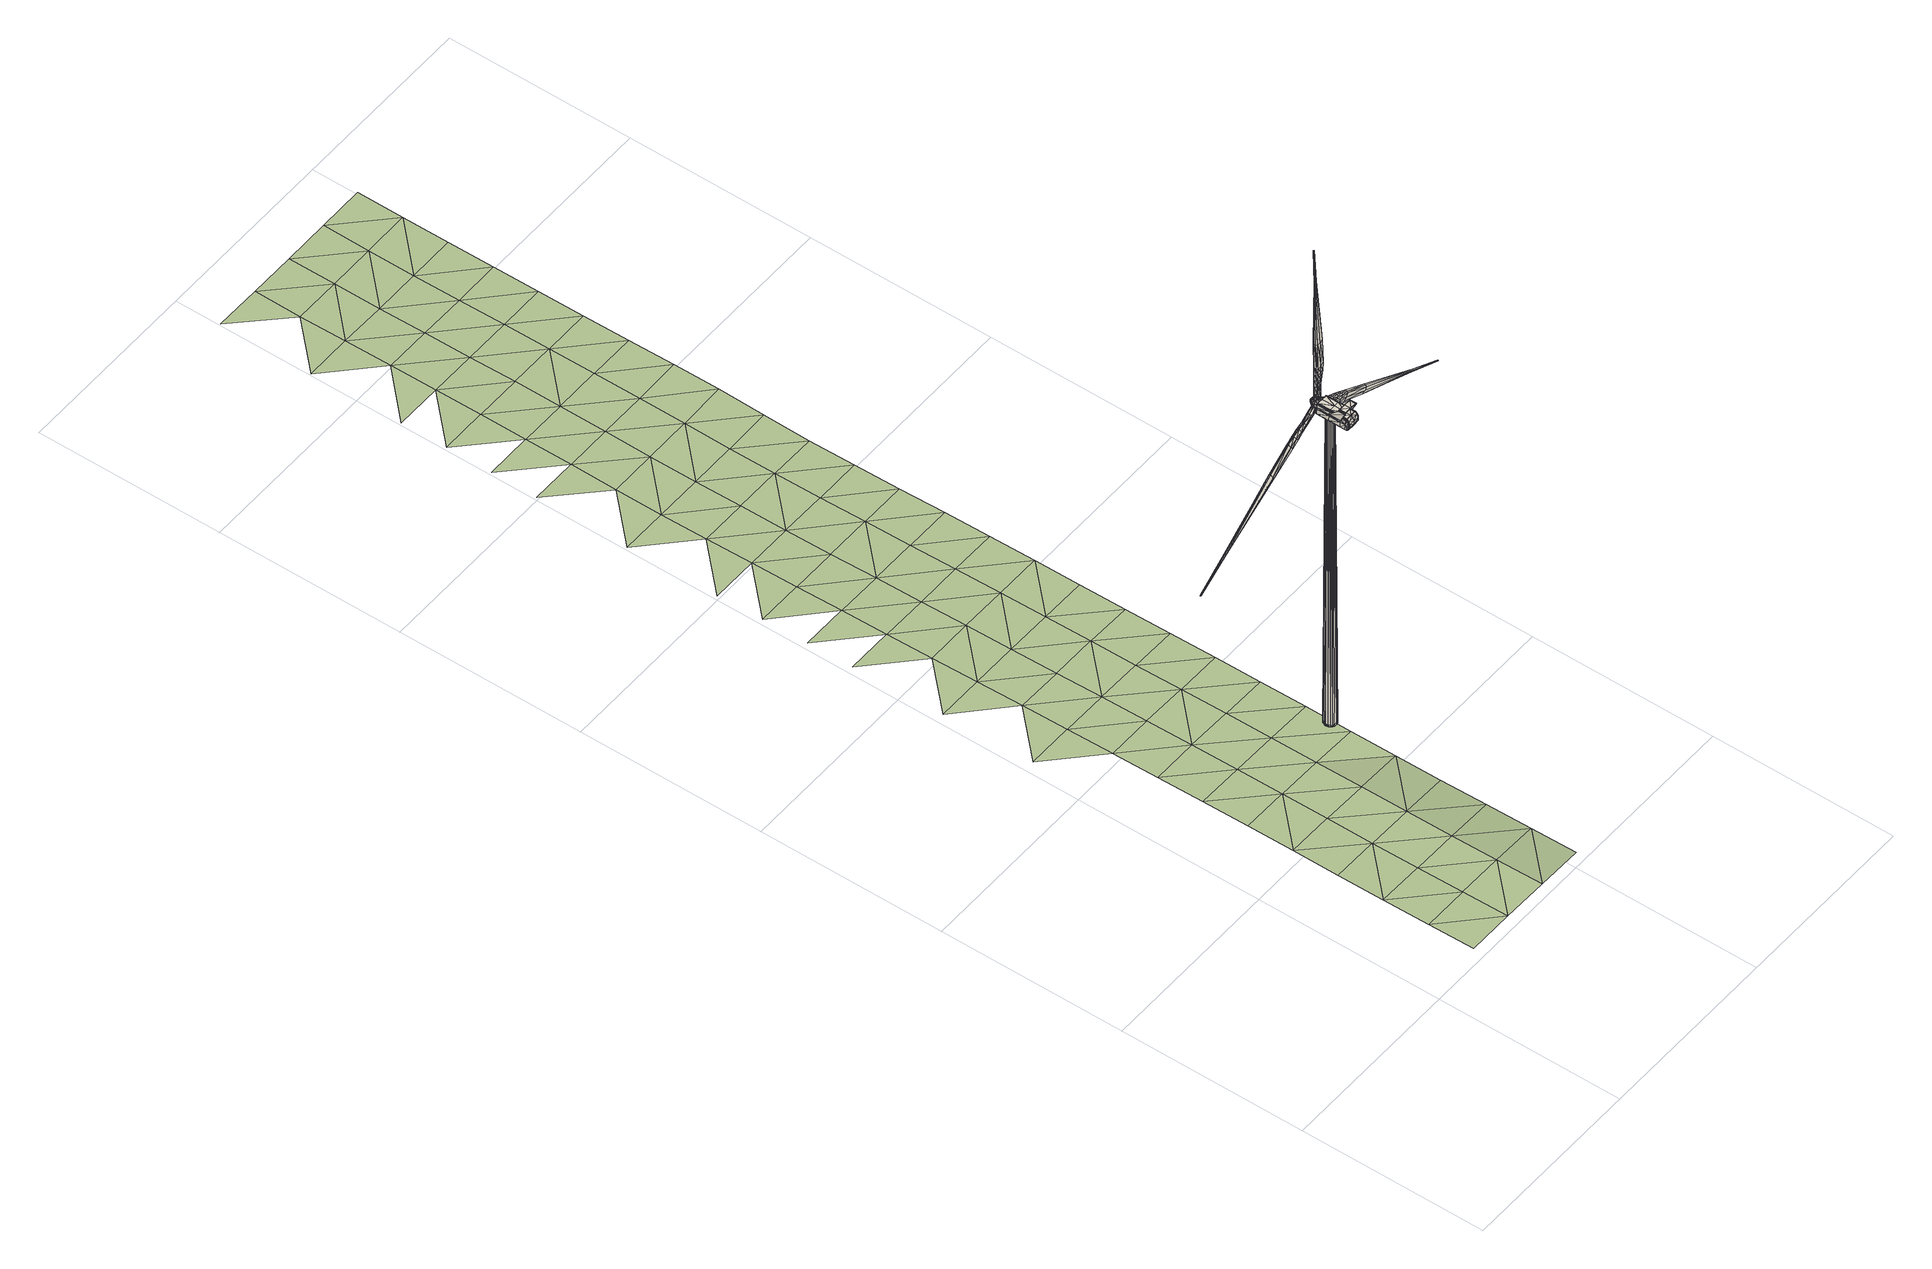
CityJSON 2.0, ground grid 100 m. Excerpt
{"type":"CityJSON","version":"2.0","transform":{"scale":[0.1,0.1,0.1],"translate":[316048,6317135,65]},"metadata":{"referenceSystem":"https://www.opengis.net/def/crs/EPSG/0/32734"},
"CityObjects":{
"otherconstruction1":{"type":"OtherConstruction","attributes":{"class":"wind_turbine","X":316149.06,"Y":6317271.94,"lat":-33.26,"lon":19.03,"manufacturer":"Vestas","model":"V100-2.0","rated_power_kw":2000,"rated_power_mw":2,"rotor_diameter_m":100,"rotor_radius_m":50,"swept_area_m2":7854,"blade_count":3,"blade_length_m":50,"hub_height_m":95,"tower_type":"steel_tube","tower_shape":"conical","cut_in_ms":3,"rated_ms":12,"cut_out_ms":22,"iec_class":"llb","generator_type":"DFIG","gearbox_type":"spur_planetary","gearbox_stages":3,"onshore":true,"offshore":false,"ground_height":71.82},"geometry":[{"type":"CompositeSurface","lod":"2","boundaries":[[[0,1,2]],[[1,3,2]],[[3,4,2]],[[5,6,7]],[[5,7,8]],[[9,8,7]],[[9,7,10]],[[2,9,10]],[[2,10,0]],[[11,12,13]],[[11,13,14]],[[15,16,17]],[[15,17,18]],[[19,20,21]],[[19,21,22]],[[23,24,25]],[[23,25,26]],[[27,5,28]],[[27,28,29]],[[30,27,31]],[[30,31,32]],[[33,34,35]],[[33,35,36]],[[37,2,4]],[[38,30,32]],[[38,32,39]],[[40,41,2]],[[40,2,37]],[[22,21,42]],[[22,42,39]],[[43,25,42]],[[43,42,21]],[[38,19,44]],[[38,44,30]],[[45,46,47]],[[45,47,48]],[[24,49,42]],[[24,42,25]],[[26,50,51]],[[26,51,35]],[[19,38,49]],[[19,49,20]],[[52,20,49]],[[52,49,24]],[[5,27,53]],[[5,53,54]],[[27,55,53]],[[27,30,44]],[[27,44,55]],[[56,31,29]],[[56,29,57]],[[24,23,58]],[[24,58,52]],[[28,59,57]],[[28,57,29]],[[60,14,13]],[[60,13,61]],[[49,38,39]],[[49,39,42]],[[29,31,27]],[[62,56,55]],[[62,55,44]],[[39,32,62]],[[39,62,22]],[[20,52,43]],[[20,43,21]],[[23,34,63]],[[23,63,58]],[[44,19,22]],[[44,22,62]],[[62,32,31]],[[62,31,56]],[[34,23,26]],[[34,26,35]],[[53,55,56]],[[53,56,57]],[[52,58,50]],[[52,50,43]],[[25,43,50]],[[25,50,26]],[[54,53,57]],[[54,57,59]],[[18,17,12]],[[18,12,11]],[[58,63,51]],[[58,51,50]],[[64,65,66]],[[64,66,67]],[[67,66,68]],[[67,68,69]],[[70,71,72]],[[70,72,73]],[[73,72,74]],[[73,74,75]],[[76,77,78]],[[76,78,79]],[[79,78,80]],[[79,80,81]],[[65,70,73]],[[65,73,66]],[[66,73,75]],[[66,75,68]],[[81,64,67]],[[81,67,79]],[[79,67,69]],[[79,69,76]],[[82,83,84]],[[82,84,85]],[[85,84,86]],[[85,86,87]],[[88,89,90]],[[88,90,91]],[[91,90,92]],[[91,92,93]],[[94,40,37]],[[94,37,95]],[[46,96,97]],[[46,97,47]],[[6,98,77]],[[6,77,7]],[[81,80,99]],[[81,99,61]],[[10,7,77]],[[10,77,76]],[[100,101,99]],[[100,99,80]],[[65,64,13]],[[65,13,12]],[[61,13,64]],[[61,64,81]],[[1,0,69]],[[1,69,68]],[[76,69,0]],[[76,0,10]],[[70,65,12]],[[70,12,17]],[[3,1,68]],[[3,68,75]],[[71,70,17]],[[71,17,16]],[[4,3,75]],[[4,75,74]],[[101,102,103]],[[101,103,99]],[[99,103,60]],[[99,60,61]],[[63,104,105]],[[63,105,51]],[[51,105,36]],[[51,36,35]],[[63,34,33]],[[63,33,104]],[[106,107,108]],[[108,107,109]],[[109,107,110]],[[111,112,113]],[[111,113,114]],[[115,116,113]],[[115,113,112]],[[107,106,116]],[[107,116,115]],[[11,14,117]],[[11,117,118]],[[15,18,119]],[[15,119,120]],[[121,122,123]],[[121,123,124]],[[125,126,127]],[[125,127,128]],[[129,130,131]],[[129,131,111]],[[132,133,134]],[[132,134,129]],[[33,36,135]],[[33,135,136]],[[137,110,107]],[[138,139,133]],[[138,133,132]],[[140,137,107]],[[140,107,141]],[[122,142,123]],[[122,139,142]],[[143,123,142]],[[143,142,127]],[[138,132,144]],[[138,144,121]],[[45,48,145]],[[45,145,146]],[[128,127,142]],[[128,142,147]],[[126,135,148]],[[126,148,149]],[[121,147,138]],[[121,124,147]],[[150,128,147]],[[150,147,124]],[[111,151,152]],[[111,152,129]],[[129,152,153]],[[129,144,132]],[[129,153,144]],[[154,155,130]],[[154,130,134]],[[128,150,156]],[[128,156,125]],[[131,130,155]],[[131,155,157]],[[60,158,117]],[[60,117,14]],[[147,142,139]],[[147,139,138]],[[130,129,134]],[[159,153,154]],[[159,144,153]],[[139,122,159]],[[139,159,133]],[[124,123,143]],[[124,143,150]],[[125,156,160]],[[125,160,136]],[[144,159,122]],[[144,122,121]],[[159,154,134]],[[159,134,133]],[[136,135,126]],[[136,126,125]],[[152,155,154]],[[152,154,153]],[[150,143,149]],[[150,149,156]],[[127,126,149]],[[127,149,143]],[[151,157,155]],[[151,155,152]],[[18,11,118]],[[18,118,119]],[[156,149,148]],[[156,148,160]],[[161,162,163]],[[161,163,164]],[[162,165,166]],[[162,166,163]],[[167,168,169]],[[167,169,170]],[[168,171,172]],[[168,172,169]],[[173,174,175]],[[173,175,176]],[[174,177,178]],[[174,178,175]],[[164,163,168]],[[164,168,167]],[[163,166,171]],[[163,171,168]],[[177,174,162]],[[177,162,161]],[[174,173,165]],[[174,165,162]],[[179,180,181]],[[179,181,182]],[[180,183,184]],[[180,184,181]],[[185,186,187]],[[185,187,188]],[[186,189,190]],[[186,190,187]],[[191,192,137]],[[191,137,140]],[[146,145,193]],[[146,193,194]],[[114,113,176]],[[114,176,195]],[[177,158,196]],[[177,196,178]],[[116,173,176]],[[116,176,113]],[[197,178,196]],[[197,196,198]],[[164,118,117]],[[164,117,161]],[[158,177,161]],[[158,161,117]],[[108,166,165]],[[108,165,106]],[[173,116,106]],[[173,106,165]],[[167,119,118]],[[167,118,164]],[[109,171,166]],[[109,166,108]],[[170,120,119]],[[170,119,167]],[[110,172,171]],[[110,171,109]],[[198,196,103]],[[198,103,102]],[[196,158,60]],[[196,60,103]],[[160,148,105]],[[160,105,104]],[[148,135,36]],[[148,36,105]],[[160,104,33]],[[160,33,136]],[[199,200,201]],[[199,201,202]],[[202,201,203]],[[202,203,204]],[[204,203,205]],[[204,205,206]],[[200,207,208]],[[200,208,201]],[[201,208,209]],[[201,209,203]],[[203,209,210]],[[203,210,205]],[[211,212,213]],[[211,213,214]],[[214,213,215]],[[214,215,216]],[[216,215,217]],[[216,217,218]],[[206,211,214]],[[206,214,204]],[[204,214,216]],[[204,216,202]],[[202,216,218]],[[202,218,199]],[[219,210,209]],[[219,209,220]],[[220,209,208]],[[220,208,221]],[[221,208,207]],[[221,207,222]],[[223,224,225]],[[223,225,226]],[[226,225,227]],[[226,227,228]],[[228,227,229]],[[228,229,230]],[[224,231,232]],[[224,232,225]],[[225,232,233]],[[225,233,227]],[[227,233,234]],[[227,234,229]],[[235,217,215]],[[235,215,236]],[[236,215,213]],[[236,213,237]],[[237,213,212]],[[237,212,238]],[[230,235,236]],[[230,236,228]],[[228,236,237]],[[228,237,226]],[[226,237,238]],[[226,238,223]],[[239,234,233]],[[239,233,240]],[[240,233,232]],[[240,232,241]],[[241,232,231]],[[241,231,242]],[[97,199,218]],[[97,218,47]],[[15,212,211]],[[15,211,16]],[[48,47,218]],[[48,218,217]],[[206,71,16]],[[206,16,211]],[[37,222,207]],[[37,207,95]],[[222,37,4]],[[4,219,220]],[[220,221,222]],[[4,220,222]],[[219,4,74]],[[219,74,210]],[[71,206,205]],[[71,205,72]],[[243,200,199]],[[243,199,97]],[[95,207,200]],[[95,200,243]],[[72,205,210]],[[72,210,74]],[[48,217,235]],[[48,235,145]],[[15,120,238]],[[15,238,212]],[[193,145,235]],[[193,235,230]],[[223,238,120]],[[223,120,170]],[[137,192,234]],[[137,234,239]],[[110,137,239]],[[239,240,241]],[[241,242,110]],[[239,241,110]],[[242,231,172]],[[242,172,110]],[[170,169,224]],[[170,224,223]],[[244,193,230]],[[244,230,229]],[[192,244,229]],[[192,229,234]],[[169,172,231]],[[169,231,224]],[[245,246,247]],[[245,247,248]],[[249,250,251]],[[249,251,252]],[[245,248,253]],[[245,253,254]],[[255,256,257]],[[255,257,258]],[[259,260,86]],[[259,86,84]],[[261,259,84]],[[261,84,83]],[[247,262,90]],[[247,90,89]],[[262,263,92]],[[262,92,90]],[[248,247,89]],[[248,89,253]],[[260,249,252]],[[260,252,86]],[[256,261,83]],[[256,83,257]],[[263,264,265]],[[263,265,92]],[[264,266,267]],[[264,267,265]],[[268,269,270]],[[268,270,271]],[[272,268,271]],[[272,271,273]],[[274,255,258]],[[274,258,275]],[[276,277,181]],[[276,181,184]],[[277,278,182]],[[277,182,181]],[[279,280,188]],[[279,188,187]],[[281,279,187]],[[281,187,190]],[[280,282,283]],[[280,283,188]],[[269,276,184]],[[269,184,270]],[[278,274,275]],[[278,275,182]],[[284,281,190]],[[284,190,285]],[[266,284,285]],[[266,285,267]],[[246,286,262]],[[246,262,247]],[[286,287,263]],[[286,263,262]],[[287,288,264]],[[287,264,263]],[[288,289,266]],[[288,266,264]],[[289,290,284]],[[289,284,266]],[[290,291,281]],[[290,281,284]],[[291,292,279]],[[291,279,281]],[[292,293,280]],[[292,280,279]],[[293,294,282]],[[293,282,280]],[[249,260,295]],[[249,295,250]],[[260,259,296]],[[260,296,295]],[[259,261,297]],[[259,297,296]],[[261,256,298]],[[261,298,297]],[[256,255,299]],[[256,299,298]],[[255,274,300]],[[255,300,299]],[[274,278,301]],[[274,301,300]],[[278,277,302]],[[278,302,301]],[[277,276,303]],[[277,303,302]],[[276,269,268]],[[276,268,303]],[[303,268,272]],[[303,272,304]],[[302,303,304]],[[302,304,305]],[[301,302,305]],[[301,305,306]],[[300,301,306]],[[300,306,307]],[[299,300,307]],[[299,307,308]],[[298,299,308]],[[298,308,309]],[[297,298,309]],[[297,309,310]],[[296,297,310]],[[296,310,311]],[[295,296,311]],[[295,311,312]],[[294,272,273]],[[294,273,313]],[[250,314,315]],[[250,315,251]],[[250,295,312]],[[250,312,314]],[[141,107,316]],[[141,316,131]],[[41,28,317]],[[41,317,2]],[[282,294,313]],[[282,313,283]],[[304,272,294]],[[304,294,293]],[[305,304,293]],[[305,293,292]],[[306,305,292]],[[306,292,291]],[[307,306,291]],[[307,291,290]],[[308,307,290]],[[308,290,289]],[[309,308,289]],[[309,289,288]],[[310,309,288]],[[310,288,287]],[[311,310,287]],[[311,287,286]],[[312,311,286]],[[312,286,246]],[[314,245,254]],[[314,254,315]],[[314,312,246]],[[314,246,245]],[[107,115,112]],[[107,112,316]],[[131,316,112]],[[131,112,111]],[[2,317,8]],[[2,8,9]],[[28,5,8]],[[28,8,317]],[[318,59,28]],[[318,28,41]],[[319,141,131]],[[319,131,157]],[[320,198,102]],[[320,102,321]],[[189,197,198]],[[189,198,320]],[[322,114,195]],[[322,195,185]],[[323,146,194]],[[323,194,179]],[[183,191,140]],[[183,140,324]],[[175,178,197]],[[175,197,325]],[[176,175,325]],[[176,325,195]],[[244,192,191]],[[244,191,326]],[[193,244,326]],[[193,326,194]],[[327,45,146]],[[327,146,323]],[[324,140,141]],[[324,141,319]],[[151,111,114]],[[151,114,322]],[[328,321,102]],[[328,102,101]],[[93,328,101]],[[93,101,100]],[[329,88,98]],[[329,98,6]],[[330,82,96]],[[330,96,46]],[[87,331,40]],[[87,40,94]],[[78,332,100]],[[78,100,80]],[[77,98,332]],[[77,332,78]],[[243,333,94]],[[243,94,95]],[[97,96,333]],[[97,333,243]],[[327,330,46]],[[327,46,45]],[[331,318,41]],[[331,41,40]],[[54,329,6]],[[54,6,5]],[[254,253,329]],[[254,329,54]],[[252,251,318]],[[252,318,331]],[[258,257,330]],[[258,330,327]],[[86,252,331]],[[86,331,87]],[[257,83,82]],[[257,82,330]],[[253,89,88]],[[253,88,329]],[[92,265,328]],[[92,328,93]],[[265,267,321]],[[265,321,328]],[[313,151,322]],[[313,322,283]],[[270,324,319]],[[270,319,271]],[[258,327,323]],[[258,323,275]],[[184,183,324]],[[184,324,270]],[[275,323,179]],[[275,179,182]],[[283,322,185]],[[283,185,188]],[[190,189,320]],[[190,320,285]],[[285,320,321]],[[285,321,267]],[[271,319,157]],[[271,157,273]],[[251,315,59]],[[251,59,318]],[[273,157,151]],[[273,151,313]],[[315,254,54]],[[315,54,59]],[[325,197,189]],[[325,189,186]],[[195,325,186]],[[195,186,185]],[[326,191,183]],[[326,183,180]],[[194,326,180]],[[194,180,179]],[[332,91,93]],[[332,93,100]],[[98,88,91]],[[98,91,332]],[[333,85,87]],[[333,87,94]],[[96,82,85]],[[96,85,333]],[[334,335,336]],[[334,336,337]],[[338,339,340]],[[338,340,341]],[[342,343,344]],[[342,344,345]],[[346,347,348]],[[346,348,349]],[[350,351,337]],[[350,337,352]],[[353,354,355]],[[353,355,356]],[[357,358,359]],[[357,359,339]],[[360,361,362]],[[360,362,363]],[[364,365,366]],[[364,366,367]],[[368,345,369]],[[368,369,370]],[[367,366,371]],[[367,371,372]],[[373,374,375]],[[373,375,376]],[[377,360,363]],[[377,363,378]],[[374,379,380]],[[374,380,375]],[[344,381,346]],[[344,346,382]],[[381,383,347]],[[381,347,346]],[[384,373,376]],[[384,376,385]],[[379,367,372]],[[379,372,380]],[[361,368,370]],[[361,370,362]],[[383,384,385]],[[383,385,347]],[[386,387,388]],[[386,388,389]],[[345,344,382]],[[345,382,369]],[[366,386,389]],[[366,389,371]],[[387,377,378]],[[387,378,388]],[[390,391,392]],[[390,392,393]],[[394,395,396]],[[394,396,397]],[[337,336,398]],[[337,398,352]],[[399,400,401]],[[399,401,402]],[[403,404,349]],[[403,349,405]],[[406,407,408]],[[406,408,409]],[[405,349,348]],[[405,348,410]],[[410,348,400]],[[410,400,399]],[[352,398,404]],[[352,404,403]],[[411,412,413]],[[411,413,414]],[[415,342,345]],[[415,345,368]],[[416,417,383]],[[416,383,381]],[[409,408,391]],[[409,391,390]],[[371,389,395]],[[371,395,392]],[[388,378,412]],[[388,412,396]],[[372,371,392]],[[372,392,391]],[[382,346,349]],[[382,349,404]],[[389,388,396]],[[389,396,395]],[[347,385,400]],[[347,400,348]],[[363,362,335]],[[363,335,413]],[[380,372,391]],[[380,391,408]],[[370,369,398]],[[370,398,336]],[[369,382,404]],[[369,404,398]],[[376,375,407]],[[376,407,401]],[[375,380,408]],[[375,408,407]],[[378,363,413]],[[378,413,412]],[[385,376,401]],[[385,401,400]],[[362,370,336]],[[362,336,335]],[[339,359,418]],[[339,418,340]],[[354,353,410]],[[354,410,399]],[[419,420,393]],[[419,393,394]],[[421,422,423]],[[421,423,424]],[[425,426,397]],[[425,397,411]],[[351,427,334]],[[351,334,337]],[[428,429,430]],[[428,430,431]],[[432,433,403]],[[432,403,405]],[[433,350,352]],[[433,352,403]],[[434,435,409]],[[434,409,390]],[[420,434,390]],[[420,390,393]],[[427,436,414]],[[427,414,334]],[[436,425,411]],[[436,411,414]],[[353,432,405]],[[353,405,410]],[[426,419,394]],[[426,394,397]],[[437,438,439]],[[437,439,440]],[[441,442,443]],[[441,443,444]],[[445,441,444]],[[445,444,446]],[[358,445,446]],[[358,446,359]],[[447,448,429]],[[447,429,428]],[[448,449,338]],[[448,338,429]],[[450,447,428]],[[450,428,451]],[[442,452,453]],[[442,453,443]],[[454,455,422]],[[454,422,421]],[[449,357,339]],[[449,339,338]],[[452,437,440]],[[452,440,453]],[[456,457,458]],[[456,458,459]],[[438,454,421]],[[438,421,439]],[[455,456,459]],[[455,459,422]],[[457,450,451]],[[457,451,458]],[[435,460,406]],[[435,406,409]],[[439,421,424]],[[439,424,461]],[[444,443,462]],[[444,462,463]],[[459,458,464]],[[459,464,465]],[[443,453,355]],[[443,355,462]],[[429,338,341]],[[429,341,430]],[[440,439,461]],[[440,461,356]],[[451,428,431]],[[451,431,466]],[[446,444,463]],[[446,463,467]],[[422,459,465]],[[422,465,423]],[[460,468,402]],[[460,402,406]],[[458,451,466]],[[458,466,464]],[[453,440,356]],[[453,356,355]],[[359,446,467]],[[359,467,418]],[[402,401,407]],[[402,407,406]],[[469,470,377]],[[469,377,387]],[[471,364,367]],[[471,367,379]],[[472,473,374]],[[472,374,373]],[[473,471,379]],[[473,379,374]],[[474,475,361]],[[474,361,360]],[[397,396,412]],[[397,412,411]],[[417,476,384]],[[417,384,383]],[[470,474,360]],[[470,360,377]],[[475,415,368]],[[475,368,361]],[[477,469,387]],[[477,387,386]],[[343,416,381]],[[343,381,344]],[[365,477,386]],[[365,386,366]],[[414,413,335]],[[414,335,334]],[[354,468,462]],[[354,462,355]],[[426,425,431]],[[426,431,430]],[[420,419,341]],[[420,341,340]],[[433,432,461]],[[433,461,424]],[[432,353,356]],[[432,356,461]],[[351,350,423]],[[351,423,465]],[[460,435,467]],[[460,467,463]],[[436,427,464]],[[436,464,466]],[[427,351,465]],[[427,465,464]],[[350,433,424]],[[350,424,423]],[[434,420,340]],[[434,340,418]],[[468,460,463]],[[468,463,462]],[[435,434,418]],[[435,418,467]],[[425,436,466]],[[425,466,431]],[[419,426,430]],[[419,430,341]],[[468,354,399]],[[468,399,402]],[[476,472,373]],[[476,373,384]],[[393,392,395]],[[393,395,394]],[[478,479,472]],[[478,472,476]],[[480,481,477]],[[480,477,365]],[[482,483,416]],[[482,416,343]],[[481,484,469]],[[481,469,477]],[[485,486,415]],[[485,415,475]],[[487,488,474]],[[487,474,470]],[[489,478,476]],[[489,476,417]],[[488,485,475]],[[488,475,474]],[[490,491,471]],[[490,471,473]],[[479,490,473]],[[479,473,472]],[[491,492,364]],[[491,364,471]],[[484,487,470]],[[484,470,469]],[[483,489,417]],[[483,417,416]],[[486,493,342]],[[486,342,415]],[[492,480,365]],[[492,365,364]],[[493,482,343]],[[493,343,342]],[[494,495,496]],[[497,494,496]],[[498,499,500]],[[500,501,497]],[[497,496,498]],[[498,500,497]],[[497,437,452]],[[501,455,454]],[[500,457,456]],[[500,499,450]],[[500,450,457]],[[499,498,447]],[[499,447,450]],[[498,448,447]],[[496,445,358]],[[495,494,442]],[[495,442,441]],[[494,497,452]],[[494,452,442]],[[497,501,438]],[[497,438,437]],[[501,454,438]],[[501,500,456]],[[501,456,455]],[[498,449,448]],[[498,496,357]],[[498,357,449]],[[496,358,357]],[[496,495,441]],[[496,441,445]],[[502,503,504]],[[502,504,505]],[[506,507,508]],[[506,508,509]],[[510,511,512]],[[513,514,515]],[[513,515,516]],[[517,518,519]],[[520,521,522]],[[523,524,525]],[[523,525,526]],[[519,526,527]],[[519,527,517]],[[528,529,530]],[[531,532,533]],[[534,510,512]],[[534,512,535]],[[536,537,538]],[[536,538,539]],[[512,540,541]],[[512,541,535]],[[542,543,544]],[[542,544,545]],[[545,544,546]],[[545,546,547]],[[548,523,526]],[[548,526,519]],[[549,550,503]],[[549,503,502]],[[509,508,551]],[[509,551,552]],[[503,553,554]],[[503,554,504]],[[508,555,556]],[[508,556,551]],[[557,558,559]],[[557,559,540]],[[555,545,547]],[[555,547,556]],[[560,561,562]],[[560,562,563]],[[507,506,515]],[[507,515,563]],[[564,542,545]],[[564,545,555]],[[524,506,509]],[[524,509,525]],[[525,509,552]],[[525,552,565]],[[566,567,568]],[[566,568,569]],[[570,513,516]],[[570,516,571]],[[529,572,558]],[[529,558,557]],[[543,542,573]],[[543,573,574]],[[575,576,547]],[[575,547,546]],[[577,578,579]],[[577,579,580]],[[581,569,550]],[[581,550,549]],[[558,581,549]],[[558,549,559]],[[524,523,571]],[[524,571,516]],[[548,582,521]],[[548,521,520]],[[523,548,520]],[[523,520,571]],[[541,583,584]],[[541,584,532]],[[569,568,585]],[[569,585,550]],[[568,586,536]],[[568,536,585]],[[506,524,516]],[[506,516,515]],[[587,521,582]],[[587,588,522]],[[587,522,521]],[[589,534,535]],[[589,535,531]],[[590,587,582]],[[590,582,518]],[[510,591,530]],[[510,530,511]],[[586,592,537]],[[586,537,536]],[[591,590,518]],[[591,518,528]],[[535,541,532]],[[535,532,531]],[[530,529,557]],[[530,557,511]],[[591,528,530]],[[582,548,519]],[[582,519,518]],[[537,593,594]],[[537,594,538]],[[559,549,502]],[[559,502,583]],[[583,502,505]],[[583,505,584]],[[572,595,581]],[[572,581,558]],[[596,576,592]],[[596,592,586]],[[561,578,573]],[[561,573,562]],[[540,559,583]],[[540,583,541]],[[526,525,565]],[[526,565,527]],[[564,507,563]],[[564,563,562]],[[514,560,563]],[[514,563,515]],[[539,538,579]],[[539,579,597]],[[572,529,517]],[[572,517,527]],[[553,539,597]],[[553,597,554]],[[507,564,555]],[[507,555,508]],[[567,596,586]],[[567,586,568]],[[585,536,539]],[[585,539,553]],[[595,566,569]],[[595,569,581]],[[533,570,571]],[[533,571,520]],[[517,529,528]],[[517,528,518]],[[531,533,520]],[[531,520,522]],[[576,575,598]],[[576,598,592]],[[578,577,574]],[[578,574,573]],[[592,598,593]],[[592,593,537]],[[542,564,562]],[[542,562,573]],[[578,561,597]],[[578,597,579]],[[595,572,527]],[[595,527,565]],[[513,570,584]],[[513,584,505]],[[570,533,532]],[[570,532,584]],[[566,595,565]],[[566,565,552]],[[514,513,505]],[[514,505,504]],[[596,567,551]],[[596,551,556]],[[561,560,554]],[[561,554,597]],[[567,566,552]],[[567,552,551]],[[560,514,504]],[[560,504,554]],[[588,589,531]],[[588,531,522]],[[576,596,556]],[[576,556,547]],[[511,557,540]],[[511,540,512]],[[550,585,553]],[[550,553,503]],[[538,594,580]],[[538,580,579]],[[591,510,534]],[[591,534,590]],[[587,589,588]],[[589,587,590]],[[589,590,534]],[[599,600,601]],[[599,601,602]],[[603,604,605]],[[603,605,606]],[[607,608,609]],[[610,611,612]],[[610,612,613]],[[614,615,616]],[[617,618,619]],[[620,621,622]],[[620,622,623]],[[616,623,624]],[[616,624,614]],[[625,626,627]],[[628,629,630]],[[631,607,609]],[[631,609,632]],[[633,634,635]],[[633,635,636]],[[609,637,638]],[[609,638,632]],[[639,640,641]],[[639,641,642]],[[642,641,643]],[[642,643,644]],[[645,620,623]],[[645,623,616]],[[646,647,600]],[[646,600,599]],[[606,605,648]],[[606,648,649]],[[600,650,651]],[[600,651,601]],[[605,652,653]],[[605,653,648]],[[654,655,656]],[[654,656,637]],[[652,642,644]],[[652,644,653]],[[657,658,659]],[[657,659,660]],[[604,603,612]],[[604,612,660]],[[661,639,642]],[[661,642,652]],[[621,603,606]],[[621,606,622]],[[622,606,649]],[[622,649,662]],[[663,664,665]],[[663,665,666]],[[667,610,613]],[[667,613,668]],[[626,669,655]],[[626,655,654]],[[640,639,670]],[[640,670,671]],[[672,673,644]],[[672,644,643]],[[674,675,676]],[[674,676,677]],[[678,666,647]],[[678,647,646]],[[655,678,646]],[[655,646,656]],[[621,620,668]],[[621,668,613]],[[645,618,617]],[[620,645,617]],[[620,617,668]],[[638,679,680]],[[638,680,629]],[[666,665,681]],[[666,681,647]],[[665,682,633]],[[665,633,681]],[[603,621,613]],[[603,613,612]],[[683,684,619]],[[683,619,618]],[[685,631,632]],[[685,632,628]],[[686,683,618]],[[686,618,615]],[[607,687,627]],[[607,627,608]],[[682,688,634]],[[682,634,633]],[[689,686,615]],[[689,615,625]],[[632,638,629]],[[632,629,628]],[[627,626,654]],[[627,654,608]],[[687,689,625]],[[687,625,627]],[[618,645,616]],[[618,616,615]],[[634,690,691]],[[634,691,635]],[[656,646,599]],[[656,599,679]],[[679,599,602]],[[679,602,680]],[[669,692,678]],[[669,678,655]],[[693,673,688]],[[693,688,682]],[[658,675,670]],[[658,670,659]],[[637,656,679]],[[637,679,638]],[[623,622,662]],[[623,662,624]],[[661,604,660]],[[661,660,659]],[[611,657,660]],[[611,660,612]],[[636,635,676]],[[636,676,694]],[[669,626,614]],[[669,614,624]],[[650,636,694]],[[650,694,651]],[[604,661,652]],[[604,652,605]],[[664,693,682]],[[664,682,665]],[[681,633,636]],[[681,636,650]],[[692,663,666]],[[692,666,678]],[[630,667,668]],[[630,668,617]],[[614,626,625]],[[614,625,615]],[[628,630,617]],[[628,617,619]],[[673,672,695]],[[673,695,688]],[[675,674,671]],[[675,671,670]],[[688,695,690]],[[688,690,634]],[[639,661,659]],[[639,659,670]],[[675,658,694]],[[675,694,676]],[[692,669,624]],[[692,624,662]],[[610,667,680]],[[610,680,602]],[[667,630,629]],[[667,629,680]],[[663,692,662]],[[663,662,649]],[[611,610,602]],[[611,602,601]],[[693,664,648]],[[693,648,653]],[[658,657,651]],[[658,651,694]],[[664,663,649]],[[664,649,648]],[[657,611,601]],[[657,601,651]],[[684,685,628]],[[684,628,619]],[[673,693,653]],[[673,653,644]],[[608,654,637]],[[608,637,609]],[[647,681,650]],[[647,650,600]],[[635,691,677]],[[635,677,676]],[[687,607,689]],[[689,607,631]],[[689,631,686]],[[683,685,684]],[[685,683,686]],[[685,686,631]],[[696,697,698]],[[696,698,699]],[[700,701,702]],[[700,702,703]],[[704,705,706]],[[707,708,709]],[[707,709,710]],[[711,712,713]],[[714,715,716]],[[717,718,719]],[[717,719,720]],[[713,720,721]],[[713,721,711]],[[722,723,724]],[[725,726,727]],[[728,704,706]],[[728,706,729]],[[730,731,732]],[[730,732,733]],[[706,734,735]],[[706,735,729]],[[736,737,738]],[[736,738,739]],[[739,738,740]],[[739,740,741]],[[742,717,720]],[[742,720,713]],[[743,744,697]],[[743,697,696]],[[703,702,745]],[[703,745,746]],[[697,747,748]],[[697,748,698]],[[702,749,750]],[[702,750,745]],[[751,752,753]],[[751,753,734]],[[749,739,741]],[[749,741,750]],[[754,755,756]],[[754,756,757]],[[701,700,709]],[[701,709,757]],[[758,736,739]],[[758,739,749]],[[718,700,703]],[[718,703,719]],[[719,703,746]],[[719,746,759]],[[760,761,762]],[[760,762,763]],[[764,707,710]],[[764,710,765]],[[723,766,752]],[[723,752,751]],[[737,736,767]],[[737,767,768]],[[769,770,741]],[[769,741,740]],[[771,772,773]],[[771,773,774]],[[775,763,744]],[[775,744,743]],[[752,775,743]],[[752,743,753]],[[718,717,765]],[[718,765,710]],[[742,715,714]],[[717,742,714]],[[717,714,765]],[[735,776,777]],[[735,777,726]],[[763,762,778]],[[763,778,744]],[[762,779,730]],[[762,730,778]],[[700,718,710]],[[700,710,709]],[[780,781,716]],[[780,716,715]],[[782,728,729]],[[782,729,725]],[[783,780,715]],[[783,715,712]],[[704,784,724]],[[704,724,705]],[[779,785,731]],[[779,731,730]],[[786,783,712]],[[786,712,722]],[[729,735,726]],[[729,726,725]],[[724,723,751]],[[724,751,705]],[[784,786,722]],[[784,722,724]],[[715,742,713]],[[715,713,712]],[[731,787,788]],[[731,788,732]],[[753,743,696]],[[753,696,776]],[[776,696,699]],[[776,699,777]],[[766,789,775]],[[766,775,752]],[[790,770,785]],[[790,785,779]],[[755,772,767]],[[755,767,756]],[[734,753,776]],[[734,776,735]],[[720,719,759]],[[720,759,721]],[[758,701,757]],[[758,757,756]],[[708,754,757]],[[708,757,709]],[[733,732,773]],[[733,773,791]],[[766,723,711]],[[766,711,721]],[[747,733,791]],[[747,791,748]],[[701,758,749]],[[701,749,702]],[[761,790,779]],[[761,779,762]],[[778,730,733]],[[778,733,747]],[[789,760,763]],[[789,763,775]],[[727,764,765]],[[727,765,714]],[[711,723,722]],[[711,722,712]],[[725,727,714]],[[725,714,716]],[[770,769,792]],[[770,792,785]],[[772,771,768]],[[772,768,767]],[[785,792,787]],[[785,787,731]],[[736,758,756]],[[736,756,767]],[[772,755,791]],[[772,791,773]],[[789,766,721]],[[789,721,759]],[[707,764,777]],[[707,777,699]],[[764,727,726]],[[764,726,777]],[[760,789,759]],[[760,759,746]],[[708,707,699]],[[708,699,698]],[[790,761,745]],[[790,745,750]],[[755,754,748]],[[755,748,791]],[[761,760,746]],[[761,746,745]],[[754,708,698]],[[754,698,748]],[[781,782,725]],[[781,725,716]],[[770,790,750]],[[770,750,741]],[[705,751,734]],[[705,734,706]],[[744,778,747]],[[744,747,697]],[[732,788,774]],[[732,774,773]],[[784,704,786]],[[786,704,728]],[[786,728,783]],[[780,782,781]],[[782,780,783]],[[782,783,728]],[[793,794,795]],[[795,796,797]],[[797,798,799]],[[799,800,801]],[[801,802,803]],[[803,804,805]],[[805,806,807]],[[807,808,809]],[[809,810,811]],[[811,812,793]],[[793,795,797]],[[797,799,801]],[[801,803,805]],[[805,807,809]],[[809,811,793]],[[793,797,801]],[[801,805,809]],[[801,809,793]],[[794,813,814]],[[794,814,795]],[[795,814,815]],[[795,815,796]],[[796,815,816]],[[796,816,797]],[[797,816,817]],[[797,817,798]],[[798,817,818]],[[798,818,799]],[[799,818,819]],[[799,819,800]],[[800,819,820]],[[800,820,801]],[[801,820,821]],[[801,821,802]],[[802,821,822]],[[802,822,803]],[[803,822,823]],[[803,823,804]],[[804,823,824]],[[804,824,805]],[[805,824,825]],[[805,825,806]],[[806,825,826]],[[806,826,807]],[[807,826,827]],[[807,827,808]],[[808,827,828]],[[808,828,809]],[[809,828,829]],[[809,829,810]],[[810,829,830]],[[810,830,811]],[[811,830,831]],[[811,831,812]],[[812,831,832]],[[812,832,793]],[[793,832,813]],[[793,813,794]],[[813,832,831]],[[831,830,829]],[[829,828,827]],[[827,826,825]],[[825,824,823]],[[823,822,821]],[[821,820,819]],[[819,818,817]],[[817,816,815]],[[815,814,813]],[[813,831,829]],[[829,827,825]],[[825,823,821]],[[821,819,817]],[[817,815,813]],[[813,829,825]],[[825,821,817]],[[825,817,813]],[[833,834,835]],[[835,836,837]],[[837,838,839]],[[839,840,841]],[[841,842,843]],[[843,844,845]],[[845,846,847]],[[847,848,849]],[[849,850,851]],[[851,852,833]],[[833,835,837]],[[837,839,841]],[[841,843,845]],[[845,847,849]],[[849,851,833]],[[833,837,841]],[[841,845,849]],[[841,849,833]],[[834,794,795]],[[834,795,835]],[[835,795,796]],[[835,796,836]],[[836,796,797]],[[836,797,837]],[[837,797,798]],[[837,798,838]],[[838,798,799]],[[838,799,839]],[[839,799,800]],[[839,800,840]],[[840,800,801]],[[840,801,841]],[[841,801,802]],[[841,802,842]],[[842,802,803]],[[842,803,843]],[[843,803,804]],[[843,804,844]],[[844,804,805]],[[844,805,845]],[[845,805,806]],[[845,806,846]],[[846,806,807]],[[846,807,847]],[[847,807,808]],[[847,808,848]],[[848,808,809]],[[848,809,849]],[[849,809,810]],[[849,810,850]],[[850,810,811]],[[850,811,851]],[[851,811,812]],[[851,812,852]],[[852,812,793]],[[852,793,833]],[[833,793,794]],[[833,794,834]],[[131,111,151]],[[28,59,54]],[[129,134,133]],[[32,31,27]],[[151,157,131]],[[54,5,28]],[[133,132,129]],[[27,30,32]]]}]},
"terrain1":{"type":"TINRelief","geometry":[{"type":"CompositeSurface","lod":"1","boundaries":[[[853,854,855]],[[856,857,853]],[[853,855,856]],[[858,857,859]],[[857,856,860]],[[859,861,858]],[[857,860,859]],[[856,855,862]],[[863,861,864]],[[860,856,862]],[[861,859,865]],[[862,855,866]],[[863,864,867]],[[861,865,864]],[[860,868,859]],[[868,860,862]],[[869,867,870]],[[871,872,873]],[[865,859,874]],[[867,864,870]],[[874,859,868]],[[873,872,875]],[[871,869,876]],[[877,862,866]],[[878,864,865]],[[870,876,869]],[[862,877,868]],[[878,865,874]],[[877,866,879]],[[872,871,880]],[[875,881,882]],[[864,883,870]],[[880,871,876]],[[874,868,884]],[[878,883,864]],[[885,882,881]],[[875,872,886]],[[868,877,884]],[[876,870,887]],[[886,872,880]],[[883,887,870]],[[888,881,875]],[[889,878,874]],[[890,885,891]],[[884,892,874]],[[886,888,875]],[[880,876,893]],[[878,889,883]],[[887,894,876]],[[889,874,892]],[[891,895,896]],[[885,881,897]],[[893,886,880]],[[888,898,881]],[[893,876,894]],[[887,883,899]],[[885,897,891]],[[900,895,901]],[[883,889,899]],[[897,881,898]],[[888,886,902]],[[894,887,903]],[[886,893,904]],[[900,901,905]],[[895,891,906]],[[899,903,887]],[[898,888,902]],[[906,891,897]],[[886,904,902]],[[893,894,907]],[[908,905,909]],[[901,895,910]],[[894,903,907]],[[910,895,906]],[[911,897,898]],[[912,904,893]],[[902,913,898]],[[905,901,914]],[[909,915,916]],[[907,912,893]],[[897,911,906]],[[914,901,910]],[[913,911,898]],[[902,904,917]],[[918,916,915]],[[909,905,919]],[[912,917,904]],[[910,906,920]],[[919,905,914]],[[921,913,902]],[[906,911,920]],[[922,915,909]],[[923,918,924]],[[917,921,902]],[[919,922,909]],[[914,910,925]],[[920,926,910]],[[911,913,927]],[[924,928,929]],[[921,930,913]],[[918,915,931]],[[925,919,914]],[[922,932,915]],[[925,910,926]],[[911,927,920]],[[927,913,930]],[[918,931,924]],[[933,928,934]],[[931,915,932]],[[922,919,935]],[[926,920,936]],[[919,925,937]],[[933,934,938]],[[928,924,939]],[[936,920,927]],[[932,922,935]],[[939,924,931]],[[919,937,935]],[[926,940,925]],[[941,942,938]],[[934,928,943]],[[940,926,936]],[[943,928,939]],[[944,931,932]],[[937,925,945]],[[935,946,932]],[[934,947,938]],[[948,941,949]],[[945,925,940]],[[931,944,939]],[[947,934,943]],[[944,932,946]],[[937,950,935]],[[951,948,949]],[[938,952,941]],[[950,937,945]],[[943,939,953]],[[952,938,947]],[[946,935,954]],[[939,944,953]],[[949,941,955]],[[956,957,951]],[[954,935,950]],[[955,941,952]],[[958,947,943]],[[946,959,944]],[[953,960,943]],[[959,946,954]],[[961,951,949]],[[947,958,952]],[[949,955,962]],[[958,943,960]],[[944,963,953]],[[951,961,956]],[[963,944,959]],[[962,961,949]],[[955,952,964]],[[960,953,965]],[[952,958,964]],[[953,963,965]],[[955,966,962]],[[956,961,967]],[[960,968,958]],[[966,955,964]],[[968,960,965]],[[961,962,969]],[[958,970,964]],[[966,971,962]],[[970,958,968]],[[961,969,967]],[[969,962,971]],[[966,964,972]],[[972,964,970]],[[971,966,973]],[[974,967,969]],[[966,972,973]],[[975,969,971]],[[973,976,971]],[[969,975,974]],[[975,971,976]],[[974,975,977]]]}]}
},
"vertices":[
[1046,1249,2093],[1046,1242,2077],[1046,1260,2069],[1046,1242,2060],[1046,1249,2044],[1046,1285,2080],[1046,1284,2098],[1046,1258,2098],[1046,1259,2080],[1046,1258,2079],[1046,1253,2098],[1011,1236,2078],[1039,1236,2078],[1039,1243,2094],[1011,1243,2094],[1011,1243,2044],[1039,1243,2044],[1039,1236,2059],[1011,1236,2059],[1050,1342,2089],[1050,1293,2141],[1052,1293,2141],[1052,1342,2089],[1049,1255,2147],[1050,1255,2145],[1052,1255,2146],[1050,1255,2149],[1049,1285,2080],[1046,1286,2078],[1050,1285,2078],[1050,1284,2080],[1051,1285,2078],[1052,1284,2080],[1011,1255,2148],[1046,1255,2148],[1047,1255,2150],[1011,1255,2150],[1046,1262,2039],[1050,1280,2089],[1052,1280,2089],[1046,1288,2039],[1046,1286,2069],[1052,1256,2141],[1052,1291,2146],[1050,1347,2080],[1011,1289,2033],[1039,1289,2033],[1039,1263,2033],[1011,1263,2033],[1050,1256,2141],[1050,1289,2149],[1047,1289,2150],[1050,1291,2145],[1049,1348,2080],[1046,1348,2080],[1050,1348,2080],[1051,1348,2078],[1050,1348,2078],[1048,1289,2147],[1046,1348,2078],[1011,1251,2104],[1039,1251,2104],[1052,1347,2080],[1046,1289,2148],[1041,1244,2093],[1041,1237,2078],[1043,1238,2078],[1043,1245,2093],[1045,1241,2078],[1045,1248,2093],[1041,1237,2059],[1041,1244,2044],[1043,1245,2044],[1043,1238,2060],[1045,1248,2044],[1045,1241,2060],[1045,1253,2100],[1045,1258,2100],[1043,1257,2102],[1043,1252,2102],[1041,1257,2104],[1041,1251,2104],[1041,1351,2033],[1041,1419,2033],[1043,1419,2035],[1043,1351,2035],[1045,1418,2037],[1045,1351,2037],[1045,1346,2100],[1045,1414,2100],[1043,1414,2102],[1043,1346,2102],[1041,1413,2104],[1041,1346,2104],[1045,1289,2037],[1045,1262,2037],[1041,1289,2033],[1041,1263,2033],[1045,1284,2100],[1039,1257,2104],[1041,1284,2104],[1039,1284,2104],[1011,1284,2104],[1011,1257,2104],[1011,1289,2148],[1011,1289,2150],[975,1249,2093],[975,1260,2069],[975,1242,2077],[975,1242,2060],[975,1249,2044],[975,1285,2080],[975,1259,2080],[975,1258,2098],[975,1284,2098],[975,1258,2079],[975,1253,2098],[982,1243,2094],[982,1236,2078],[982,1236,2059],[982,1243,2044],[972,1342,2089],[969,1342,2089],[969,1293,2141],[972,1293,2141],[972,1255,2147],[971,1255,2149],[969,1255,2146],[972,1255,2145],[972,1285,2080],[972,1285,2078],[975,1286,2078],[972,1284,2080],[969,1284,2080],[970,1285,2078],[974,1255,2150],[975,1255,2148],[975,1262,2039],[972,1280,2089],[969,1280,2089],[975,1288,2039],[975,1286,2069],[969,1256,2141],[969,1291,2146],[972,1347,2080],[982,1263,2033],[982,1289,2033],[972,1256,2141],[974,1289,2150],[971,1289,2149],[972,1291,2145],[975,1348,2080],[972,1348,2080],[971,1348,2080],[970,1348,2078],[972,1348,2078],[973,1289,2147],[975,1348,2078],[982,1251,2104],[969,1347,2080],[975,1289,2148],[980,1244,2093],[978,1245,2093],[978,1238,2078],[980,1237,2078],[976,1248,2093],[976,1241,2078],[980,1237,2059],[978,1238,2060],[978,1245,2044],[980,1244,2044],[976,1241,2060],[976,1248,2044],[976,1253,2100],[978,1252,2102],[978,1257,2102],[976,1258,2100],[980,1251,2104],[980,1257,2104],[980,1351,2033],[978,1351,2035],[978,1419,2035],[980,1419,2033],[976,1351,2037],[976,1418,2037],[976,1346,2100],[978,1346,2102],[978,1414,2102],[976,1414,2100],[980,1346,2104],[980,1413,2104],[976,1289,2037],[976,1262,2037],[980,1263,2033],[980,1289,2033],[976,1284,2100],[982,1257,2104],[980,1284,2104],[982,1284,2104],[1041,1257,2033],[1043,1257,2035],[1043,1254,2036],[1041,1254,2034],[1043,1251,2037],[1041,1250,2036],[1043,1249,2039],[1041,1248,2038],[1045,1258,2037],[1045,1255,2038],[1045,1252,2040],[1045,1249,2042],[1039,1248,2037],[1011,1248,2037],[1011,1250,2035],[1039,1250,2035],[1011,1253,2033],[1039,1253,2033],[1011,1256,2033],[1039,1256,2033],[1046,1250,2043],[1046,1252,2041],[1046,1256,2039],[1046,1259,2039],[980,1248,2038],[978,1249,2039],[978,1251,2037],[980,1250,2036],[978,1254,2036],[980,1254,2034],[978,1257,2035],[980,1257,2033],[976,1249,2042],[976,1252,2040],[976,1255,2038],[976,1258,2037],[982,1256,2033],[982,1253,2033],[982,1250,2035],[982,1248,2037],[975,1259,2039],[975,1256,2039],[975,1252,2041],[975,1250,2043],[1043,1262,2035],[978,1262,2035],[1044,1417,2080],[1043,1417,2080],[1043,1416,2099],[1044,1416,2098],[1044,1420,2039],[1044,1418,2069],[1046,1416,2069],[1046,1418,2039],[1046,1414,2098],[1046,1415,2080],[1011,1421,2035],[1039,1421,2035],[1039,1419,2033],[1011,1419,2033],[1042,1421,2036],[1043,1420,2038],[1040,1421,2035],[1042,1416,2101],[1040,1416,2102],[1039,1416,2102],[1039,1413,2104],[1011,1416,2102],[1011,1413,2104],[977,1418,2069],[977,1420,2039],[975,1418,2039],[975,1416,2069],[977,1417,2078],[975,1415,2078],[982,1421,2035],[982,1419,2033],[978,1420,2038],[979,1421,2036],[981,1421,2035],[979,1416,2101],[978,1416,2099],[981,1416,2102],[977,1416,2098],[975,1414,2098],[982,1416,2102],[982,1413,2104],[1042,1417,2080],[1040,1417,2080],[1039,1417,2080],[1011,1417,2080],[982,1417,2080],[981,1417,2080],[979,1417,2080],[978,1417,2080],[977,1417,2080],[1043,1418,2069],[1042,1418,2069],[1040,1418,2069],[1039,1418,2069],[1011,1418,2069],[982,1418,2069],[981,1418,2069],[979,1418,2069],[978,1418,2069],[978,1417,2078],[979,1417,2078],[981,1417,2078],[982,1417,2078],[1011,1417,2078],[1039,1417,2078],[1040,1417,2078],[1042,1417,2078],[1043,1417,2078],[975,1415,2080],[1044,1417,2078],[1046,1415,2078],[975,1259,2078],[1046,1259,2078],[1046,1349,2069],[975,1349,2069],[982,1346,2104],[1011,1346,2104],[975,1346,2098],[982,1351,2033],[975,1351,2039],[978,1284,2102],[978,1289,2035],[1011,1351,2033],[1039,1346,2104],[1046,1346,2098],[1039,1351,2033],[1046,1351,2039],[1043,1284,2102],[1043,1289,2035],[1008,1434,2038],[1008,1421,2038],[997,1421,2041],[997,1434,2041],[1022,1470,2067],[1022,1470,2071],[1031,1460,2074],[1032,1460,2066],[992,1399,2052],[988,1399,2060],[988,1406,2060],[992,1406,2052],[983,1413,2069],[985,1413,2080],[984,1421,2081],[980,1421,2070],[990,1451,2050],[998,1451,2044],[988,1434,2048],[987,1451,2079],[993,1451,2087],[996,1460,2084],[991,1460,2077],[1016,1474,2069],[1015,1474,2071],[1019,1470,2075],[1018,1406,2045],[1009,1406,2044],[1008,1413,2040],[1019,1413,2041],[1028,1399,2083],[1033,1399,2075],[1033,1406,2075],[1028,1406,2083],[1000,1406,2046],[989,1413,2049],[998,1413,2043],[1037,1413,2076],[1031,1413,2086],[1003,1406,2090],[1012,1406,2091],[1012,1413,2095],[1001,1413,2094],[1026,1406,2050],[1028,1413,2046],[1021,1406,2088],[1023,1413,2092],[987,1406,2069],[984,1413,2059],[989,1406,2078],[995,1406,2085],[992,1413,2088],[1034,1406,2066],[1031,1406,2057],[1035,1413,2055],[1038,1413,2065],[1033,1434,2087],[1033,1421,2087],[1039,1421,2077],[1039,1434,2077],[1040,1434,2065],[1040,1421,2065],[1037,1421,2054],[1037,1434,2054],[988,1421,2048],[991,1434,2090],[991,1421,2090],[1001,1421,2096],[1001,1434,2096],[982,1434,2058],[982,1421,2058],[980,1434,2070],[1012,1434,2097],[1012,1421,2097],[1024,1421,2094],[1024,1434,2094],[984,1434,2081],[1030,1434,2045],[1030,1421,2045],[1020,1421,2039],[1020,1434,2039],[1000,1399,2046],[987,1399,2069],[989,1399,2078],[1027,1460,2082],[1036,1451,2066],[1035,1451,2076],[999,1470,2064],[1001,1470,2059],[994,1460,2053],[990,1460,2061],[1027,1451,2048],[1034,1451,2056],[1008,1451,2041],[1018,1470,2058],[1021,1470,2062],[1030,1460,2058],[1024,1460,2051],[984,1451,2069],[985,1451,2059],[1030,1451,2085],[1022,1451,2091],[1019,1451,2043],[1005,1474,2070],[1004,1474,2068],[998,1470,2068],[999,1470,2073],[1011,1474,2073],[1008,1474,2073],[1006,1470,2079],[1011,1470,2080],[1013,1474,2073],[1016,1470,2078],[1014,1474,2063],[1016,1474,2065],[1016,1474,2067],[1012,1474,2062],[1014,1470,2056],[1006,1474,2072],[1002,1470,2077],[1005,1474,2066],[1006,1474,2064],[1008,1474,2062],[1010,1474,2062],[1009,1470,2055],[1005,1470,2056],[1012,1451,2094],[989,1460,2069],[1003,1460,2088],[1012,1460,2089],[1009,1460,2046],[1001,1460,2048],[1017,1460,2047],[1020,1460,2087],[1002,1451,2092],[1031,1399,2057],[1026,1399,2050],[1021,1399,2088],[1003,1399,2090],[1012,1399,2091],[1018,1399,2045],[1009,1399,2044],[995,1399,2085],[1034,1399,2066],[1001,1320,2078],[1006,1320,2080],[1023,1320,2072],[1024,1320,2066],[997,1320,2063],[997,1320,2068],[1022,1320,2061],[1009,1320,2054],[1004,1320,2055],[1019,1320,2057],[1015,1320,2054],[998,1320,2074],[1011,1320,2081],[1016,1320,2080],[1021,1320,2076],[1000,1320,2058],[1010,1475,2068],[1010,1475,2069],[1011,1475,2068],[1009,1475,2068],[1011,1475,2067],[1011,1475,2066],[1010,1475,2066],[1009,1475,2067],[1020,1453,2301],[1019,1453,2257],[1000,1453,2256],[999,1453,2301],[1001,1428,2256],[1002,1428,2219],[1016,1428,2219],[1019,1428,2257],[985,1440,3070],[986,1440,3069],[985,1441,3069],[994,1446,2301],[995,1446,2256],[995,1434,2256],[994,1434,2301],[1000,1438,2857],[984,1438,3069],[993,1436,2857],[985,1437,2856],[982,1438,3069],[982,1441,3069],[998,1429,2455],[1000,1428,2301],[1020,1428,2301],[1015,1429,2456],[1037,1434,2456],[985,1438,3069],[1001,1439,2857],[986,1439,3069],[983,1442,3069],[991,1442,2857],[986,1439,2856],[984,1441,3070],[984,1442,3069],[1026,1446,2181],[1017,1453,2133],[1009,1454,2133],[1011,1453,2181],[1000,1441,2857],[995,1444,2857],[1002,1428,2132],[1003,1428,2069],[1010,1427,2069],[1009,1427,2133],[1018,1428,2069],[1017,1428,2133],[989,1436,2857],[1045,1443,2301],[1042,1445,2257],[1035,1434,2219],[1041,1434,2257],[1016,1453,2219],[1001,1453,2219],[1011,1428,2181],[1026,1434,2182],[1001,1440,2857],[1038,1441,2456],[1037,1443,2456],[996,1446,2218],[996,1446,2181],[996,1434,2181],[996,1434,2218],[1002,1428,2181],[1045,1434,2301],[1043,1437,2257],[1036,1437,2219],[1036,1441,2219],[1043,1441,2257],[992,1446,2455],[992,1435,2455],[1038,1437,2456],[997,1435,2132],[998,1435,2069],[1023,1435,2069],[1022,1435,2133],[998,1445,2069],[997,1445,2132],[1002,1453,2132],[1003,1453,2069],[1046,1441,2301],[983,1438,3069],[1015,1452,2456],[997,1452,2455],[1035,1446,2219],[1027,1441,2181],[983,1439,3070],[983,1440,3070],[983,1441,3070],[984,1439,3070],[985,1439,3070],[1022,1445,2133],[1018,1453,2069],[1010,1454,2069],[1046,1437,2301],[1027,1437,2181],[1001,1453,2181],[1023,1445,2069],[1207,1453,1944],[1169,1453,1967],[1178,1453,1984],[1217,1453,1962],[1178,1428,1983],[1145,1428,2001],[1138,1428,1989],[1169,1428,1967],[1890,1440,1590],[1889,1440,1590],[1890,1441,1590],[1220,1446,1966],[1181,1446,1988],[1181,1434,1988],[1220,1434,1966],[1699,1438,1684],[1890,1438,1591],[1702,1436,1689],[1706,1437,1696],[1891,1438,1593],[1891,1441,1593],[1352,1429,1886],[1217,1428,1961],[1207,1428,1944],[1344,1429,1871],[1333,1434,1852],[1890,1438,1590],[1698,1439,1683],[1889,1439,1590],[1891,1442,1593],[1703,1442,1691],[1705,1439,1696],[1891,1441,1591],[1890,1442,1591],[1101,1446,1999],[1063,1453,2031],[1067,1454,2037],[1107,1453,2011],[1698,1441,1684],[1701,1444,1687],[1070,1428,2044],[1015,1428,2075],[1011,1427,2068],[1067,1427,2037],[1008,1428,2062],[1063,1428,2031],[1704,1436,1693],[1195,1443,1922],[1158,1445,1947],[1129,1434,1972],[1158,1434,1948],[1138,1453,1989],[1145,1453,2002],[1107,1428,2011],[1101,1434,1999],[1698,1440,1683],[1332,1441,1851],[1333,1443,1852],[1148,1446,2006],[1115,1446,2025],[1115,1434,2025],[1148,1434,2006],[1112,1428,2020],[1195,1434,1922],[1158,1437,1947],[1128,1437,1971],[1128,1441,1971],[1158,1441,1947],[1355,1446,1891],[1355,1435,1891],[1332,1437,1851],[1073,1435,2048],[1017,1435,2079],[1005,1435,2058],[1061,1435,2027],[1017,1445,2079],[1073,1445,2048],[1070,1453,2044],[1015,1453,2075],[1195,1441,1921],[1344,1452,1871],[1352,1452,1887],[1129,1446,1972],[1100,1441,1998],[1891,1439,1592],[1891,1440,1592],[1891,1441,1592],[1891,1439,1591],[1890,1439,1590],[1061,1445,2027],[1891,1439,1590],[1008,1453,2062],[1011,1454,2068],[1195,1437,1921],[1100,1437,1998],[1112,1453,2020],[1005,1445,2058],[804,1453,1960],[844,1453,1982],[853,1453,1966],[815,1453,1943],[853,1428,1966],[885,1428,1986],[878,1428,1998],[844,1428,1982],[156,1440,1546],[156,1440,1547],[157,1441,1546],[818,1446,1938],[856,1446,1961],[856,1434,1961],[818,1434,1938],[333,1438,1665],[157,1438,1545],[337,1436,1659],[341,1437,1653],[158,1438,1544],[158,1441,1544],[682,1429,1864],[815,1428,1943],[804,1428,1960],[673,1429,1879],[662,1434,1898],[157,1438,1546],[333,1439,1666],[156,1439,1547],[158,1442,1544],[338,1442,1657],[340,1439,1653],[157,1441,1545],[157,1442,1545],[905,1446,2025],[952,1453,2042],[956,1454,2035],[913,1453,2013],[333,1441,1665],[336,1444,1661],[959,1428,2029],[1014,1428,2062],[1010,1427,2068],[956,1427,2035],[1006,1428,2074],[952,1428,2042],[339,1436,1656],[792,1443,1982],[832,1445,2001],[868,1434,2014],[832,1434,2001],[878,1453,1998],[885,1453,1985],[913,1428,2013],[905,1434,2025],[333,1440,1666],[661,1441,1899],[662,1443,1898],[888,1446,1981],[920,1446,2000],[920,1434,2000],[888,1434,1981],[917,1428,2005],[792,1434,1982],[831,1437,2002],[867,1437,2015],[867,1441,2015],[831,1441,2002],[685,1446,1859],[685,1435,1859],[661,1437,1899],[962,1435,2025],[1016,1435,2058],[1004,1435,2079],[949,1435,2046],[1016,1445,2058],[962,1445,2025],[959,1453,2029],[1014,1453,2062],[791,1441,1983],[673,1452,1879],[682,1452,1863],[868,1446,2014],[905,1441,2026],[157,1439,1544],[157,1440,1544],[157,1441,1544],[157,1439,1545],[156,1439,1546],[949,1445,2046],[156,1439,1545],[1006,1453,2074],[1010,1454,2068],[791,1437,1983],[905,1437,2026],[918,1453,2004],[1004,1445,2079],[980,1379,68],[978,1369,68],[980,1359,68],[984,1350,68],[991,1343,68],[1000,1338,68],[1011,1337,68],[1021,1338,68],[1030,1343,68],[1037,1350,68],[1041,1359,68],[1043,1369,68],[1041,1379,68],[1037,1388,68],[1030,1396,68],[1021,1400,68],[1011,1402,68],[1000,1400,68],[991,1396,68],[984,1388,68],[978,1369,48],[980,1359,48],[984,1350,48],[991,1343,48],[1000,1338,48],[1011,1337,48],[1021,1338,48],[1030,1343,48],[1037,1350,48],[1041,1359,48],[1043,1369,48],[1041,1379,48],[1037,1388,48],[1030,1396,48],[1021,1400,48],[1011,1402,48],[1000,1400,48],[991,1396,48],[984,1388,48],[980,1379,48],[989,1376,2040],[988,1369,2040],[989,1362,2040],[992,1356,2040],[997,1351,2040],[1004,1348,2040],[1011,1347,2040],[1017,1348,2040],[1024,1351,2040],[1029,1356,2040],[1032,1362,2040],[1033,1369,2040],[1032,1376,2040],[1029,1383,2040],[1024,1388,2040],[1017,1391,2040],[1011,1392,2040],[1004,1391,2040],[997,1388,2040],[992,1383,2040],
[259,255,103],[259,5,107],[509,5,105],[509,255,100],[259,505,100],[259,755,98],[509,755,92],[509,505,95],[259,1005,96],[759,255,95],[259,1255,93],[509,1255,88],[509,1005,90],[759,5,101],[259,1505,91],[759,505,89],[259,1755,87],[509,1505,85],[259,2005,81],[259,2255,75],[9,2255,76],[759,755,84],[259,2505,67],[509,1755,82],[1009,255,85],[759,1005,81],[1009,5,92],[509,2005,76],[259,2755,58],[9,2755,60],[759,1255,79],[1009,505,78],[259,3005,50],[509,2255,70],[759,1505,77],[509,2505,63],[1009,1005,69],[9,3255,45],[259,3255,43],[1009,755,72],[759,2005,69],[759,1755,74],[259,3505,36],[9,3505,38],[509,3005,49],[509,2755,56],[1009,1255,68],[9,3755,30],[259,3755,28],[759,2505,58],[1009,1505,67],[759,2255,63],[259,4005,21],[509,3255,41],[1009,1755,65],[9,4005,22],[259,4255,15],[509,3505,33],[759,3005,47],[1009,2005,61],[759,2755,52],[509,3755,26],[259,4505,11],[9,4505,12],[1009,2255,57],[259,4755,11],[509,4005,20],[759,3255,40],[1009,2505,52],[509,4255,15],[9,5005,14],[259,5005,13],[759,3755,25],[759,3505,33],[1009,3005,45],[259,5255,15],[9,5255,15],[1009,2755,49],[509,4755,12],[509,4505,11],[9,5505,14],[259,5505,14],[759,4255,13],[1009,3255,39],[759,4005,18],[259,5755,12],[509,5005,14],[1009,3505,32],[259,6005,9],[9,5755,12],[509,5255,15],[759,4755,15],[1009,3755,24],[759,4505,12],[509,5505,15],[9,6255,7],[259,6255,5],[1009,4005,17],[259,6505,1],[509,5755,11],[759,5005,16],[1009,4255,12],[509,6005,7],[259,6755,4],[9,6755,5],[759,5505,13],[1009,4505,19],[759,5255,16],[509,6505,1],[509,6255,2],[1009,4755,24],[759,5755,10],[1009,5005,21],[759,6005,5],[509,6755,3],[1009,5255,17],[759,6505,3],[1009,5505,15],[759,6255,3],[1009,5755,12],[1009,6005,8],[759,6755,5],[1009,6505,6],[1009,6255,6],[1009,6755,7]
]}
